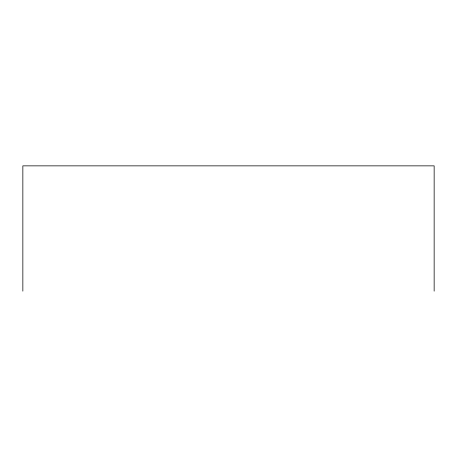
<?xml version="1.0" encoding="UTF-8"?>
<svg xmlns="http://www.w3.org/2000/svg" width="457" height="457" viewBox="0 0 457 457"><rect width="100%" height="100%" fill="white"/><g stroke="black" fill="none" stroke-linecap="round" stroke-linejoin="round"><path stroke-width="0.69" d="M434.15 291.143L434.15 165.857L22.85 165.857L22.85 291.143"/></g></svg>
